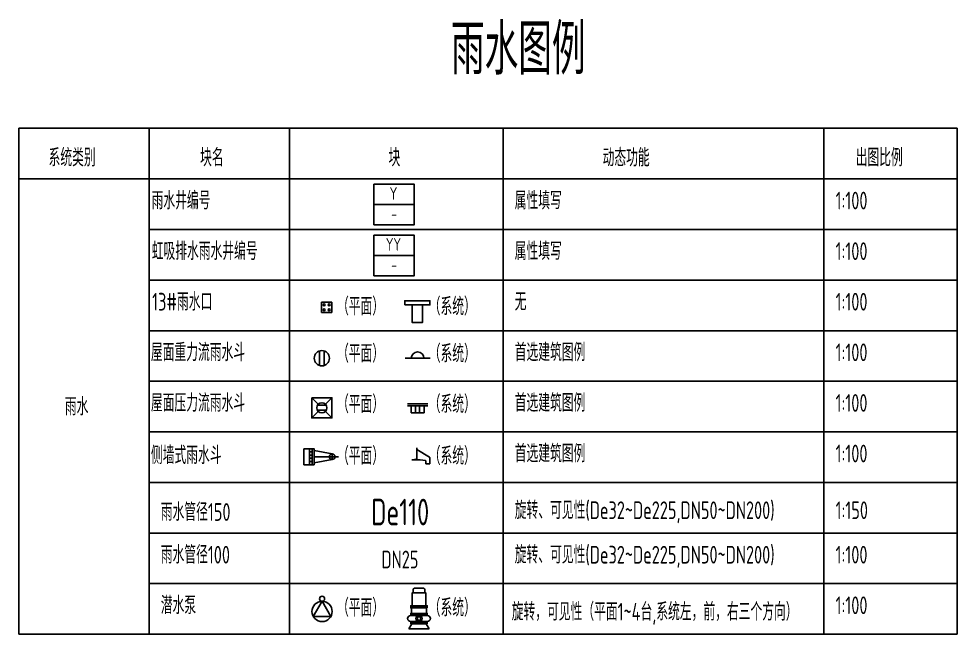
# Model space of a CAD drawing. Extents: x -84241 to 2571207, y -257021 to 1687411.
# Drawn here: x 71238 to 89794, y -29891 to -17726 of the extents above; entities that cross this region are included whole.
import ezdxf
from ezdxf.enums import TextEntityAlignment as Align

# ---------------------------------------------------------------- set-up
doc = ezdxf.new("R2010")
doc.units = 0
doc.header["$LTSCALE"] = 1000
doc.layers.get('0').update_dxf_attribs({"linetype": 'CONTINUOUS'})
for name, color, linetype in [('W-DRAI-EQPM', 50, 'CONTINUOUS'), ('W-EQPM', 40, 'CONTINUOUS'), ('W-NOTE', 40, 'CONTINUOUS'), ('W-NOTE-NAME', 40, 'CONTINUOUS'), ('W-RAIN-DIMS', 61, 'CONTINUOUS'), ('W-RAIN-EQPM', 60, 'CONTINUOUS'), ('W-RAIN-NOTE', 60, 'CONTINUOUS')]:
    doc.layers.add(name, color=color, linetype=linetype)
doc.styles.add('TH-STYLE3', font='tssdeng.shx', dxfattribs={"width": 0.7, "bigfont": 'tssdchn.shx'})

# ---------------------------------------------------------------- blocks, each defined once
blk = doc.blocks.new('*U245')
for p, q in [((-173, -350), (0, -50)), ((0, -50), (173, -350)), ((173, -350), (-173, -350))]:
    blk.add_line(p, q)
for centre, radius in [((0, 0), 50), ((0, -250), 200)]:
    blk.add_circle(centre, radius)
blk = doc.blocks.new('13#雨水口系统')
for points in [[(-250, 350), (250, 350), (250, 430), (-250, 430)], [(-100, 350), (100, 350), (100, 0), (-100, 0)]]:
    blk.add_lwpolyline(points, close=True)
blk = doc.blocks.new('*U186')
at = {"linetype": 'Continuous'}
for p, q in [((-115, 713), (-115, 777)), ((-91, 801), (91, 801)), ((115, 777), (115, 713)), ((115, 713), (-115, 713)), ((-150, 415), (-150, 305)), ((150, 415), (-150, 415)), ((150, 305), (150, 415)), ((167, 264), (-167, 264)), ((-150, 305), (150, 305)), ((-143, 102), (-200, 0)), ((200, 0), (-200, 0)), ((-167, 144), (167, 144)), ((143, 102), (200, 0))]:
    blk.add_line(p, q, dxfattribs=at)
for points in [[(132, 457), (-132, 457), (-132, 713), (132, 713)], [(162, 436), (-162, 436), (-162, 457), (162, 457)], [(162, 415), (-162, 415), (-162, 436), (162, 436)], [(162, 285), (-162, 285), (-162, 305), (162, 305)], [(162, 264), (-162, 264), (-162, 285), (162, 285)], [(162, 123), (-162, 123), (-162, 144), (162, 144)], [(162, 102), (-162, 102), (-162, 123), (162, 123)]]:
    blk.add_lwpolyline(points, close=True, dxfattribs=at)
for radius in [61.1, 36.6]:
    blk.add_circle((0, 204), radius)
for centre, radius, start, end in [((-91, 777), 23.7, 90, 180), ((91, 777), 23.7, 0, 90), ((-167, 204), 60, 90, 270), ((167, 204), 60, 270, 90)]:
    blk.add_arc(centre, radius, start, end, dxfattribs=at)
blk = doc.blocks.new('屋面雨水斗')
at = {"layer": 'W-RAIN-EQPM'}
blk.add_line((-250, 0), (250, 0), dxfattribs=at)
blk.add_arc((0, 0), 125, 0, 180, dxfattribs=at)
blk = doc.blocks.new('压力流雨水井编号')
at = {"layer": 'W-RAIN-EQPM'}
blk.add_lwpolyline([(-400, 0), (400, 0), (400, 800), (-400, 800)], close=True, dxfattribs=at)
at = {"layer": 'W-RAIN-NOTE'}
blk.add_line((-400, 400), (400, 400), dxfattribs=at)
at = {"layer": 'W-RAIN-NOTE', "style": 'TH-STYLE3', "width": 0.7}
blk.add_text('YY', height=250, rotation=0, dxfattribs=at).set_placement((-12, 620, 3564), align=Align.MIDDLE)
at = {"layer": 'W-RAIN-NOTE', "style": 'TH-STYLE3', "width": 0.7, "flags": 8}
blk.add_attdef('-', text='', height=250, rotation=0, dxfattribs=at).set_placement((0, 90), align=Align.CENTER)
blk = doc.blocks.new('重力流雨水井编号')
at = {"layer": 'W-RAIN-EQPM'}
blk.add_lwpolyline([(-400, 0), (400, 0), (400, 800), (-400, 800)], close=True, dxfattribs=at)
at = {"layer": 'W-RAIN-NOTE'}
blk.add_line((-400, 400), (400, 400), dxfattribs=at)
at = {"layer": 'W-RAIN-NOTE', "style": 'TH-STYLE3', "width": 0.7}
blk.add_text('Y', height=250, rotation=0, dxfattribs=at).set_placement((-12, 620, 3564), align=Align.MIDDLE)
at = {"layer": 'W-RAIN-NOTE', "style": 'TH-STYLE3', "width": 0.7, "flags": 8}
blk.add_attdef('-', text='', height=250, rotation=0, dxfattribs=at).set_placement((0, 90), align=Align.CENTER)
blk = doc.blocks.new('重力流雨水斗')
at = {"layer": 'W-RAIN-EQPM'}
for p, q in [((-45, 143), (-45, -143)), ((45, 143), (45, -143))]:
    blk.add_line(p, q, dxfattribs=at)
blk.add_circle((0, 0), 150, dxfattribs=at)
blk = doc.blocks.new('压力流雨水斗')
at = {"layer": 'W-RAIN-EQPM'}
for p, q in [((3432631, -1171906), (3432761, -1172035)), ((3432902, -1172035), (3433031, -1171906)), ((3432631, -1172306), (3432761, -1172177)), ((3432745, -1172056), (3432918, -1172056)), ((3432745, -1172156), (3432918, -1172156)), ((3432902, -1172177), (3433031, -1172306))]:
    blk.add_line(p, q, dxfattribs=at)
blk.add_lwpolyline([(3432631, -1171906), (3433031, -1171906), (3433031, -1172306), (3432631, -1172306)], close=True, dxfattribs=at)
blk.add_circle((3432831, -1172106), 100, dxfattribs=at)
blk = doc.blocks.new('压力流雨水斗系统')
at = {"layer": 'W-RAIN-EQPM'}
for p, q in [((3435077, -1172861), (3435477, -1172861)), ((3435077, -1172861), (3435477, -1172861)), ((3435077, -1172901), (3435477, -1172901)), ((3435238, -1172901), (3435238, -1173038)), ((3435317, -1172901), (3435317, -1173038))]:
    blk.add_line(p, q, dxfattribs=at)
at = {"layer": 'W-RAIN-EQPM', "elevation": 0}
blk.add_lwpolyline([(3435404, -1172901), (3435404, -1173038), (3435150, -1173038), (3435150, -1172901)], close=True, dxfattribs=at)
blk = doc.blocks.new('侧排雨水斗')
at = {"color": 8}
for p, q in [((0, 0), (483, 0)), ((357, 55), (357, -55))]:
    blk.add_line(p, q, dxfattribs=at)
at = {"layer": 'W-RAIN-EQPM'}
for p, q in [((-94, 158), (-94, -158)), ((-37, 95), (-94, 95)), ((-37, 32), (-94, 32)), ((-37, 158), (-37, -158)), ((0, 120), (357, 55)), ((-37, -32), (-94, -32)), ((-37, -95), (-94, -95)), ((0, -120), (357, -55))]:
    blk.add_line(p, q, dxfattribs=at)
blk.add_lwpolyline([(-203, 158), (-203, -158), (0, -158), (0, 158)], close=True, dxfattribs=at)
blk.add_circle((357, 0), 55, dxfattribs=at)
blk = doc.blocks.new('侧排雨水斗系统')
at = {"layer": 'W-DRAI-EQPM', "color": 8}
for p, q in [((-220, 284), (-220, 112)), ((-215, 284), (-215, 112)), ((-244, 88), (-266, 88)), ((-266, 88), (-266, 83)), ((-244, 83), (-266, 83))]:
    blk.add_line(p, q, dxfattribs=at)
for radius in [24, 29]:
    blk.add_arc((-244, 112), radius, 270, 0, dxfattribs=at)
at = {"layer": 'W-DRAI-EQPM'}
blk.add_arc((-163, 59), 24, 69.3814, 90, dxfattribs=at)
at = {"layer": 'W-RAIN-EQPM'}
for p, q in [((-215, 284), (35, 133)), ((-318, 83), (-163, 83)), ((-154, 81), (-49, 67)), ((-40, 57), (-40, 0)), ((-40, 0), (40, 0)), ((40, 124), (40, 0))]:
    blk.add_line(p, q, dxfattribs=at)
blk.add_lwpolyline([(-215, 318), (-215, 284)], dxfattribs=at)
for centre, end in [((-50, 57), 82.3889), ((30, 124), 58.8102)]:
    blk.add_arc(centre, 10, 0, end, dxfattribs=at)
blk = doc.blocks.new('13#雨水口')
blk.add_lwpolyline([(-100, -200), (100, -200), (100, 0), (-100, 0)], close=True)
for centre in [(-50, -50), (-50, -150), (50, -50), (50, -150)]:
    blk.add_circle(centre, 20)
blk = doc.blocks.new('*U255')
at = {"layer": 'W-RAIN-DIMS', "style": 'TH-STYLE3', "width": 0.7}
blk.add_text('De110', height=525, dxfattribs=at).set_placement((79, 8))
blk = doc.blocks.new('*U412')
at = {"layer": 'W-RAIN-DIMS', "style": 'TH-STYLE3', "width": 0.7}
blk.add_text('DN25', height=350, dxfattribs=at).set_placement((50, 88))

msp = doc.modelspace()

# ---------------------------------------------------------------- linework, layer by layer
for p, q in [((71237.8242, -19890.8299), (89794.0823, -19890.8299)), ((71237.8242, -19890.8299), (71237.8242, -29890.8299)), ((73814.8308, -19890.8299), (73814.8308, -29890.8299)), ((76593.8453, -19890.8299), (76593.8453, -29890.8299)), ((80812.9106, -19890.8299), (80812.9106, -29890.8299)), ((87157.5657, -19890.8299), (87157.5657, -29890.8299)), ((89794.0823, -19890.8299), (89794.0823, -29890.8299)), ((71237.8242, -20890.8299), (89794.0823, -20890.8299)), ((73814.8308, -21890.8299), (89794.0823, -21890.8299)), ((73814.8308, -22890.8299), (89794.0823, -22890.8299)), ((73814.8308, -23890.8299), (89794.0823, -23890.8299)), ((73814.8308, -24890.8299), (89794.0823, -24890.8299)), ((73814.8308, -25890.8299), (89794.0823, -25890.8299)), ((73814.8308, -26890.8299), (89794.0823, -26890.8299)), ((73814.8308, -27890.8299), (89794.0823, -27890.8299)), ((73814.8308, -28890.8299), (89794.0823, -28890.8299)), ((71237.8242, -29890.8299), (89794.0823, -29890.8299))]:
    msp.add_line(p, q)

# ---------------------------------------------------------------- block references
for name, p in [('侧排雨水斗', (77077.8272, -26381.9693)), ('侧排雨水斗系统', (79326.2748, -26525.2527)), ('*U255', (78126.4195, -27746.0862))]:
    msp.add_blockref(name, p)
at = {"layer": 'W-EQPM'}
msp.add_blockref('*U245', (77235.0518, -29190.1946), dxfattribs=at)
at = {"layer": 'W-RAIN-DIMS'}
msp.add_blockref('*U412', (78357.9608, -28676.7655), dxfattribs=at)
at = {"layer": 'W-RAIN-EQPM'}
for name, p in [('重力流雨水井编号', (78658.5596, -21797.3864)), ('压力流雨水井编号', (78658.5596, -22803.5154))]:
    msp.add_blockref(name, p, dxfattribs=at).add_auto_attribs({'-': '-'})
for name, p in [('13#雨水口', (77325.2369, -23330.224)), ('13#雨水口系统', (79119.0866, -23730.0041)), ('重力流雨水斗', (77231.1647, -24435.4982)), ('屋面雨水斗', (79124.91, -24435.4982)), ('压力流雨水斗', (-3355600.1437, 1146690.9715)), ('压力流雨水斗系统', (-3356152.5608, 1147523.4295)), ('*U186', (79151.7378, -29784.3776))]:
    msp.add_blockref(name, p, dxfattribs=at)

# ---------------------------------------------------------------- texts
at = {"layer": 'W-NOTE', "style": 'TH-STYLE3', "width": 0.7}
for s, p in [('系统类别', (71827.4222, -20644.0865)), ('块名', (74823.2906, -20644.0865)), ('块', (78548.4786, -20644.0865)), ('动态功能', (82781.6954, -20644.0865)), ('出图比例', (87785.4641, -20644.0865)), ('雨水井编号', (73864.0815, -21493.717)), ('属性填写', (81044.344, -21493.717)), ('1:100', (87388.9991, -21493.717)), ('虹吸排水雨水井编号', (73866.4722, -22493.717)), ('属性填写', (81044.344, -22493.717)), ('1:100', (87388.9991, -22493.717)), ('13#雨水口', (73875.0399, -23493.717)), ('（平面）', (77531.0157, -23586.2619)), ('（系统）', (79344.381, -23586.2619)), ('无', (81044.344, -23493.717)), ('1:100', (87388.9991, -23493.717)), ('屋面重力流雨水斗', (73850.8088, -24493.717)), ('首选建筑图例', (81044.344, -24493.717)), ('（平面）', (77531.0157, -24518.6927)), ('（系统）', (79344.381, -24518.6927)), ('1:100', (87388.9991, -24493.717)), ('雨水', (72148.6204, -25565.9216)), ('屋面压力流雨水斗', (73850.8088, -25493.717)), ('（平面）', (77531.0157, -25518.6927)), ('（系统）', (79344.381, -25518.6927)), ('首选建筑图例', (81044.344, -25493.717)), ('1:100', (87388.9991, -25493.717)), ('侧墙式雨水斗', (73850.8088, -26526.6658)), ('（平面）', (77531.0157, -26540.9839)), ('（系统）', (79344.381, -26540.9848)), ('首选建筑图例', (81044.344, -26493.717)), ('1:100', (87388.9991, -26493.717)), ('雨水管径150', (74046.2642, -27649.9833)), ('旋转、可见性(De32~De225,DN50~DN200)', (81044.344, -27615.1342)), ('1:150', (87388.9991, -27615.1342)), ('雨水管径100', (74046.2642, -28493.717)), ('旋转、可见性(De32~De225,DN50~DN200)', (81044.344, -28493.717)), ('1:100', (87388.9991, -28493.717)), ('潜水泵', (74046.2642, -29493.717)), ('（平面）', (77531.0157, -29540.9839)), ('（系统）', (79344.381, -29540.9848)), ('旋转，可见性（平面1~4台,系统左，前，右三个方向）', (80984.6873, -29620.8305)), ('1:100', (87388.9991, -29493.717))]:
    msp.add_text(s, height=350, dxfattribs=at).set_placement(p)
at = {"layer": 'W-NOTE-NAME', "style": 'TH-STYLE3', "width": 0.7}
msp.add_text('雨水图例  ', height=1000, dxfattribs=at).set_placement((79784.3747, -18828.3182))

doc.saveas('drawing.dxf')
